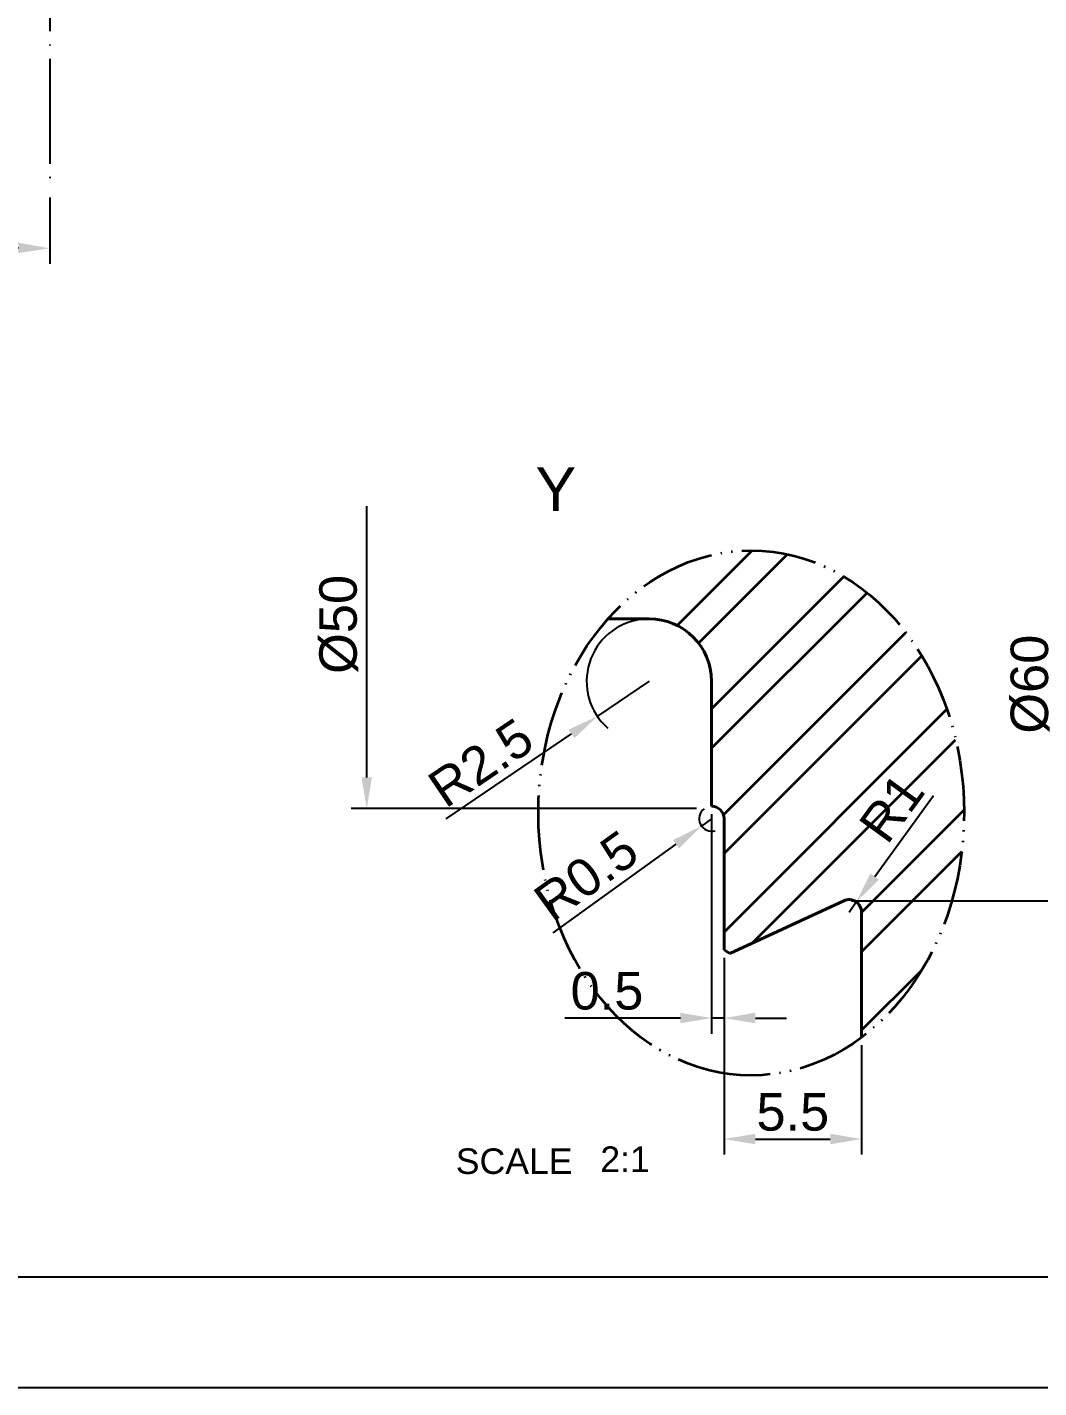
# Model space of a CAD drawing. Header units: millimetres. Extents: x 2626 to 2999, y 1108 to 1371.
# Drawn here: x 2731.4 to 2812.3, y 1107.7 to 1216.5 of the extents above; entities that cross this region are included whole.
import ezdxf

# ---------------------------------------------------------------- set-up
doc = ezdxf.new("R2010")
doc.units = ezdxf.units.MM
for name, pattern in [('ACAD_ISO02W100', [15, 12, -3]), ('ACAD_ISO04W100', [30, 24, -3, 0, -3]), ('ACAD_ISO05W100', [33, 24, -3, 0, -3, 0, -3])]:
    doc.linetypes.add(name, pattern=pattern)
for name, color, linetype, lineweight in [('AM_0', 7, 'Continuous', 40), ('AM_4', 1, 'ACAD_ISO04W100', 25), ('AM_5', 3, 'Continuous', 25), ('AM_7', 4, 'Continuous', 35), ('AM_8', 40, 'ACAD_ISO02W100', 35), ('AM_BOR', 2, 'ACAD_ISO05W100', 35)]:
    doc.layers.add(name, color=color, linetype=linetype, lineweight=lineweight)
doc.styles.get("Standard").update_dxf_attribs({"font": 'arial.ttf'})
doc.dimstyles.new('ISO-25', dxfattribs={"dimtxt": 3, "dimasz": 2.5, "dimexe": 1.25, "dimexo": 0.625, "dimtad": 1, "dimtxsty": 'Standard', "dimcen": 2.5, "dimadec": 0, "dimazin": 0, "dimtfac": 1, "dimtmove": 0, "dimatfit": 3, "dimfxl": 1, "dimarcsym": 0})

# ---------------------------------------------------------------- blocks, each defined once
blk = doc.blocks.new('A3 ZTL')
blk.add_line((19.57, 9.78), (401.17, 9.78))
at = {"layer": 'AM_BOR', "color": 135, "linetype": 'Continuous', "lineweight": 25}
blk.add_line((410.96, 0), (0, 0), dxfattribs=at)
blk = doc.blocks.new('*D26')
at = {"layer": 'AM_5', "color": 0, "lineweight": -2}
for p, q in [((2781.13, 1164.21), (2776.99, 1161.41)), ((2764.9, 1153.21), (2774.92, 1160))]:
    blk.add_line(p, q, dxfattribs=at)
blk.add_arc((2781.13, 1164.21), 5, 97.162, 228.4812, dxfattribs=at)
at = {"layer": 'AM_5', "color": 0}
blk.add_solid([(2774.69, 1160.35), (2775.15, 1159.66), (2776.99, 1161.41)], dxfattribs=at)
at = {"layer": 'Defpoints', "color": 0}
for p in [(2781.13, 1164.21), (2776.99, 1161.41)]:
    blk.add_point(p, dxfattribs=at)
at = {"layer": 'AM_5', "color": 0, "insert": (2767.67, 1157.69), "char_height": 3, "attachment_point": 5, "rotation": 34.1573}
blk.add_mtext('R2.5', dxfattribs=at)
blk = doc.blocks.new('*D27')
at = {"layer": 'AM_5', "color": 0, "lineweight": -2}
for p, q in [((2786.13, 1153.21), (2785.32, 1152.63)), ((2773.46, 1144.1), (2783.29, 1151.17))]:
    blk.add_line(p, q, dxfattribs=at)
blk.add_arc((2786.13, 1153.21), 1, 125.8099, 287.3698, dxfattribs=at)
at = {"layer": 'AM_5', "color": 0}
blk.add_solid([(2783.04, 1151.51), (2783.53, 1150.83), (2785.32, 1152.63)], dxfattribs=at)
at = {"layer": 'Defpoints', "color": 0}
for p in [(2786.13, 1153.21), (2785.32, 1152.63)]:
    blk.add_point(p, dxfattribs=at)
at = {"layer": 'AM_5', "color": 0, "insert": (2776.1, 1148.65), "char_height": 3, "attachment_point": 5, "rotation": 35.7501}
blk.add_mtext('R0.5', dxfattribs=at)
blk = doc.blocks.new('*D28')
at = {"layer": 'AM_5', "color": 0, "lineweight": -2}
for p, q in [((2803.88, 1155.06), (2799.18, 1148.58)), ((2797.13, 1145.75), (2797.71, 1146.56))]:
    blk.add_line(p, q, dxfattribs=at)
at = {"layer": 'AM_5', "color": 0}
blk.add_solid([(2798.84, 1148.83), (2799.52, 1148.34), (2797.71, 1146.56)], dxfattribs=at)
at = {"layer": 'Defpoints', "color": 0}
for p in [(2797.71, 1146.56), (2797.13, 1145.75)]:
    blk.add_point(p, dxfattribs=at)
at = {"layer": 'AM_5', "color": 0, "insert": (2800.54, 1154.09), "char_height": 3, "attachment_point": 5, "rotation": 54.045}
blk.add_mtext('R1', dxfattribs=at)
blk = doc.blocks.new('*D29')
at = {"layer": 'AM_5', "color": 0, "lineweight": -2}
for p, q in [((2787.13, 1142.09), (2787.13, 1126.34)), ((2798.13, 1135.09), (2798.13, 1126.34)), ((2789.63, 1127.59), (2795.63, 1127.59))]:
    blk.add_line(p, q, dxfattribs=at)
at = {"layer": 'AM_5', "color": 0}
for points in [[(2789.63, 1128.01), (2789.63, 1127.17), (2787.13, 1127.59)], [(2795.63, 1128.01), (2795.63, 1127.17), (2798.13, 1127.59)]]:
    blk.add_solid(points, dxfattribs=at)
at = {"layer": 'Defpoints', "color": 0}
for p in [(2787.13, 1142.71), (2798.13, 1135.72), (2798.13, 1127.59)]:
    blk.add_point(p, dxfattribs=at)
at = {"layer": 'AM_5', "color": 0, "insert": (2792.63, 1129.74), "char_height": 3, "attachment_point": 5}
blk.add_mtext('5.5', dxfattribs=at)
blk = doc.blocks.new('*D30')
at = {"layer": 'AM_5', "color": 0, "lineweight": -2}
for p, q in [((2786.13, 1153.59), (2786.13, 1136.02)), ((2787.13, 1141.46), (2787.13, 1136.02)), ((2783.63, 1137.27), (2774.39, 1137.27)), ((2787.13, 1137.27), (2786.13, 1137.27)), ((2789.63, 1137.27), (2792.13, 1137.27))]:
    blk.add_line(p, q, dxfattribs=at)
at = {"layer": 'AM_5', "color": 0}
for points in [[(2783.63, 1137.69), (2783.63, 1136.85), (2786.13, 1137.27)], [(2789.63, 1137.69), (2789.63, 1136.85), (2787.13, 1137.27)]]:
    blk.add_solid(points, dxfattribs=at)
at = {"layer": 'Defpoints', "color": 0}
for p in [(2786.13, 1154.21), (2787.13, 1142.09), (2787.13, 1137.27)]:
    blk.add_point(p, dxfattribs=at)
at = {"layer": 'AM_5', "color": 0, "insert": (2777.76, 1139.43), "char_height": 3, "attachment_point": 5}
blk.add_mtext('0.5', dxfattribs=at)
blk = doc.blocks.new('*D44')
at = {"layer": 'AM_5', "color": 0, "lineweight": -2}
for p, q in [((2662.31, 1277.68), (2653.08, 1277.68)), ((2733.17, 1202.92), (2733.17, 1197.6))]:
    blk.add_line(p, q, dxfattribs=at)
blk.add_arc((2733.17, 1277.68), 78.83, 181.8171, 268.1829, dxfattribs=at)
at = {"layer": 'AM_5', "color": 0}
for points in [[(2653.96, 1275.17), (2654.79, 1275.19), (2654.33, 1277.68)], [(2730.67, 1199.3), (2730.66, 1198.47), (2733.17, 1198.85)]]:
    blk.add_solid(points, dxfattribs=at)
at = {"layer": 'Defpoints', "color": 0}
for p in [(2733.17, 1351.82), (2662.94, 1277.68), (2974.32, 1277.68), (2664.9, 1238.26), (2733.17, 1203.54)]:
    blk.add_point(p, dxfattribs=at)
at = {"layer": 'AM_5', "color": 0, "insert": (2678.95, 1223.46), "char_height": 3, "attachment_point": 5, "rotation": 315}
blk.add_mtext('90°', dxfattribs=at)

msp = doc.modelspace()

# ---------------------------------------------------------------- linework, layer by layer
at = {"layer": 'AM_0'}
for p, q in [((2781.127, 1169.215), (2777.844, 1169.215)), ((2786.127, 1154.215), (2786.127, 1164.215)), ((2786.127, 1154.215), (2786.127, 1154.215)), ((2787.127, 1153.215), (2787.127, 1142.715)), ((2787.581, 1142.425), (2796.706, 1146.656)), ((2798.127, 1135.719), (2798.127, 1145.749)), ((2787.581, 1142.425), (2787.127, 1142.715))]:
    msp.add_line(p, q, dxfattribs=at)
for centre, radius, end in [((2781.127, 1164.215), 5, 90), ((2786.127, 1153.215), 1, 90), ((2797.127, 1145.749), 1, 114.87415)]:
    msp.add_arc(centre, radius, 0, end, dxfattribs=at)
at = {"layer": 'AM_4', "color": 1, "ltscale": 0.35}
msp.add_line((2733.168, 1351.815), (2733.168, 1203.542), dxfattribs=at)
at = {"layer": 'AM_5'}
for p, q in [((2758.536, 1156.526), (2758.536, 1178.235)), ((2784.917, 1154.026), (2757.286, 1154.026)), ((2797.331, 1146.656), (2815.103, 1146.656))]:
    msp.add_line(p, q, dxfattribs=at)
msp.add_solid([(2758.119, 1156.526), (2758.952, 1156.526), (2758.536, 1154.026)], dxfattribs=at)
at = {"layer": 'AM_7'}
for p, q in [((2783.373, 1168.682), (2789.369, 1174.678)), ((2785.093, 1167.259), (2792.205, 1174.372)), ((2786.127, 1162.007), (2796.709, 1172.59)), ((2786.127, 1158.864), (2798.565, 1171.302)), ((2787.077, 1153.528), (2801.669, 1168.12)), ((2787.127, 1150.435), (2802.945, 1166.253)), ((2787.127, 1144.149), (2804.951, 1161.973)), ((2789.382, 1143.26), (2805.659, 1159.538)), ((2798.127, 1145.719), (2806.334, 1153.927)), ((2798.127, 1142.576), (2806.151, 1150.601)), ((2798.127, 1136.29), (2802.947, 1141.11))]:
    msp.add_line(p, q, dxfattribs=at)
at = {"layer": 'AM_BOR', "ltscale": 0.25}
msp.add_ellipse((2789.303, 1153.68), major_axis=(0, -20.999), ratio=0.8111111, dxfattribs=at)

# ---------------------------------------------------------------- block references
at = {"linetype": 'ByBlock', "lineweight": 0, "xscale": 0.9075000000000002, "yscale": 0.9075000000000002, "zscale": 0.9075000000000002}
msp.add_blockref('A3 ZTL', (2625.9, 1107.689), dxfattribs=at)

# ---------------------------------------------------------------- texts
at = {"layer": 'AM_5', "insert": (2772.037, 1181.331), "char_height": 3.5, "attachment_point": 1}
msp.add_mtext_dynamic_manual_height_columns('Y', width=12.46166, gutter_width=12.5, heights=[0], dxfattribs=at)
at = {"layer": 'AM_5', "char_height": 3, "attachment_point": 5, "rotation": 90}
for s, insert in [('%%c50', (2756.295, 1168.763)), ('%%C60', (2811.612, 1163.981))]:
    msp.add_mtext(s, dxfattribs=dict(at, insert=insert))
at = {"layer": 'AM_8', "color": 0, "linetype": 'Continuous'}
for s, p in [('SCALE', (2765.658, 1124.798)), ('2:1', (2777.226, 1124.956))]:
    msp.add_text(s, height=2.0419, dxfattribs=at).set_placement(p)

# ---------------------------------------------------------------- dimensions: what is measured, and where the dimension line sits
at = {"layer": 'AM_5'}
dim = msp.add_angular_dim_2l(base=(2664.896, 1238.262), line1=((2733.168, 1351.815), (2733.168, 1203.542)), line2=((2662.937, 1277.679), (2974.322, 1277.679)), dimstyle='ISO-25', dxfattribs=at)
dim.commit()
dim.dimension.update_dxf_attribs({"geometry": '*D44', "text_midpoint": (2678.949, 1223.46)})
for center, mpoint, text, picture, middle in [((2781.127, 1164.215), (2776.99, 1161.407), 'R2.5', '*D26', (2767.667, 1157.688)), ((2786.127, 1153.215), (2785.315, 1152.631), 'R0.5', '*D27', (2776.1, 1148.654))]:
    dim = msp.add_radius_dim(center=center, mpoint=mpoint, text=text, dimstyle='ISO-25', dxfattribs=at)
    dim.commit()
    dim.dimension.update_dxf_attribs({"geometry": picture, "text_midpoint": middle})
dim = msp.add_radius_dim(center=(2797.127, 1145.749), mpoint=(2797.714, 1146.558), dimstyle='ISO-25', dxfattribs=at)
dim.commit()
dim.dimension.update_dxf_attribs({"geometry": '*D28', "text_midpoint": (2800.542, 1154.087)})
dim = msp.add_linear_dim(base=(2787.127, 1137.271), p1=(2786.127, 1154.215), p2=(2787.127, 1142.09), text='0.5', dimstyle='ISO-25', dxfattribs=at)
dim.commit()
dim.dimension.update_dxf_attribs({"geometry": '*D30', "text_midpoint": (2777.76, 1137.271), "dimtype": 160})
dim = msp.add_linear_dim(base=(2798.127, 1127.59), p1=(2787.127, 1142.715), p2=(2798.127, 1135.719), text='5.5', dimstyle='ISO-25', dxfattribs=at)
dim.commit()
dim.dimension.update_dxf_attribs({"geometry": '*D29', "text_midpoint": (2792.627, 1129.74)})

doc.saveas('drawing.dxf')
